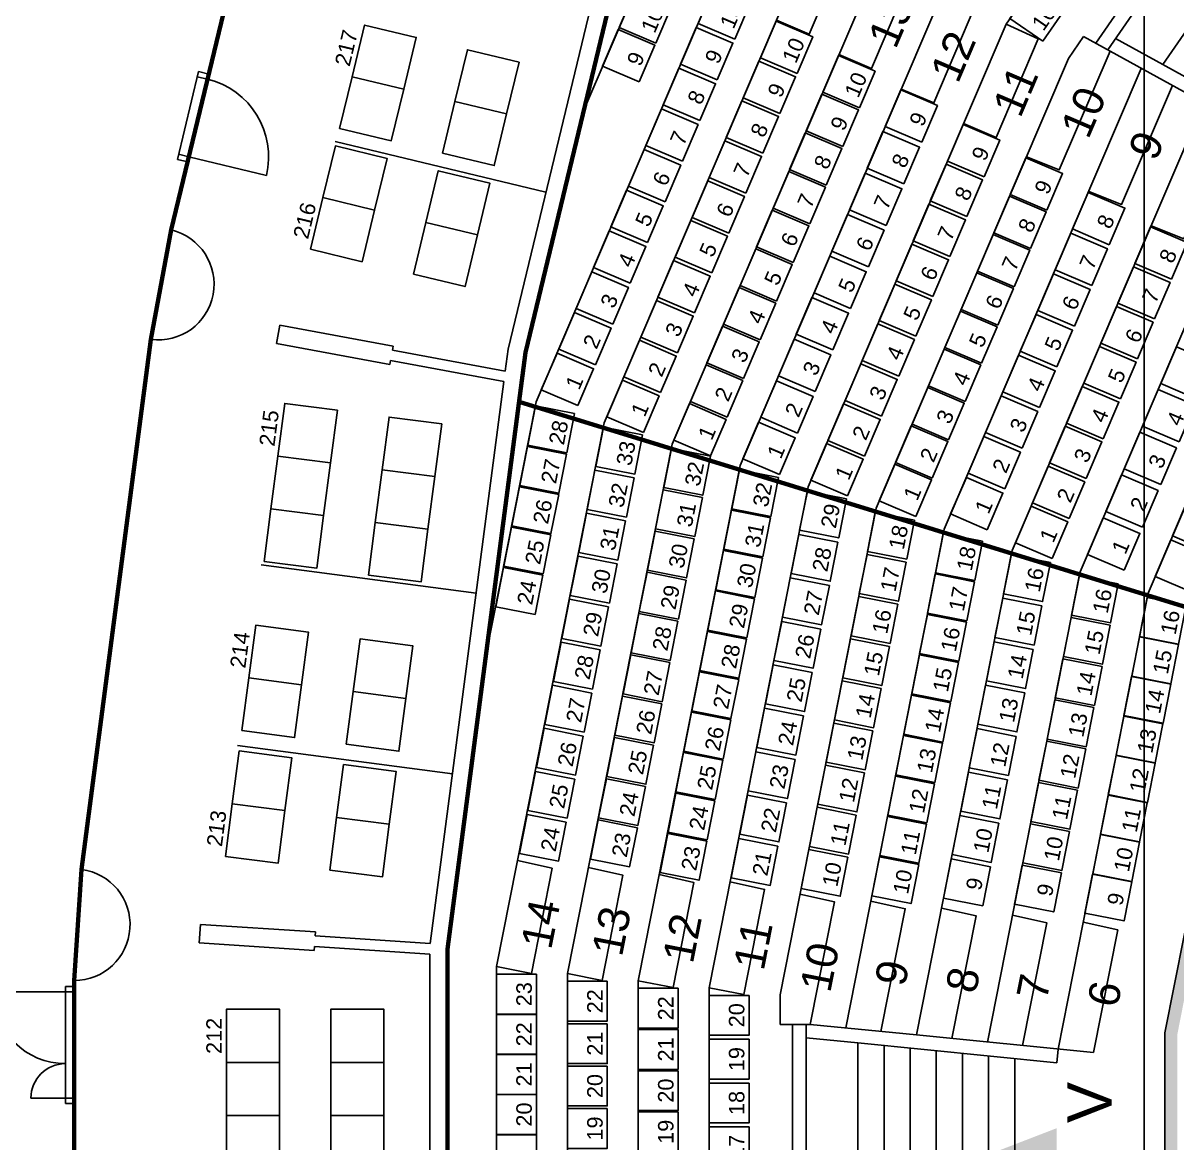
# Model space of a CAD drawing. Header units: millimetres. Extents: x -76108 to 202332, y 27411 to 140378.
# Drawn here: x 63939 to 76966, y 85135 to 97780 of the extents above; entities that cross this region are included whole.
import ezdxf
from ezdxf.enums import TextEntityAlignment as Align

# ---------------------------------------------------------------- set-up
doc = ezdxf.new("R2010")
doc.units = ezdxf.units.MM
doc.header["$LTSCALE"] = 100
for name, color, linetype in [('A-3311-EA-', 3, 'CONTINUOUS'), ('A-3311-FYLL', 1, 'CONTINUOUS'), ('A-RADER', 252, 'CONTINUOUS'), ('A-RADNUMMER', 4, 'CONTINUOUS'), ('A-STOLAR', 1, 'CONTINUOUS'), ('A-STOLNUMMER', 7, 'CONTINUOUS'), ('A-TRAPPA', 254, 'CONTINUOUS'), ('B-RADER', 252, 'CONTINUOUS'), ('B-RADNUMMER', 4, 'CONTINUOUS'), ('B-STOLAR', 1, 'CONTINUOUS'), ('B-STOLNUMMER', 7, 'CONTINUOUS'), ('B-TRAPPA', 254, 'CONTINUOUS'), ('LINOR_HÄNG', 40, 'CONTINUOUS'), ('LOGER_PLAN2_NUMMER', 7, 'CONTINUOUS'), ('LOGER_PLAN2_STOLAR', 1, 'CONTINUOUS'), ('LOGER_PLAN_2', 21, 'CONTINUOUS'), ('SEKTIONS_NR', 4, 'CONTINUOUS'), ('U-RADER', 252, 'CONTINUOUS')]:
    doc.layers.add(name, color=color, linetype=linetype)
doc.layers.add('SEKTIONER', color=4, linetype='CONTINUOUS', lineweight=70)
doc.styles.add('ARIAL', font='arial.ttf')

# ---------------------------------------------------------------- blocks, each defined once
blk = doc.blocks.new('KAJ')
at = {"layer": 'A-3311-FYLL'}
h = blk.add_hatch(color=256, dxfattribs=at)
h.paths.add_polyline_path([(-41921, 900), (-41781, 900), (-41781, 2263), (-40882, 6836), (-41016, 6877), (-41921, 2277)])
h.paths.add_polyline_path([(-38237, 12295), (-38352, 12375), (-39186, 11168), (-41012, 6899), (-41016, 6877), (-40882, 6836), (-40878, 6857), (-39063, 11100)])
at = {"layer": 'A-3311-EA-'}
for p, q in [((-41921, 2277), (-41012, 6898)), ((-41921, 900), (-41921, 2277))]:
    blk.add_line(p, q, dxfattribs=at)

msp = doc.modelspace()

# ---------------------------------------------------------------- linework, layer by layer
at = {"layer": 'A-RADER'}
for p, q in [((69612.8, 94062), (68729.4, 87321.4)), ((69161.4, 90617.8), (69733.6, 93504.8)), ((69285, 87125.8), (70501, 93264.6)), ((70085, 87046.5), (71268.4, 93024.5)), ((70885, 86967.1), (72035.8, 92784.3)), ((71685, 86887.8), (72803.1, 92544.2)), ((72485, 86808.4), (73570.5, 92304)), ((73226.7, 86433.3), (74337.9, 92063.8)), ((74026.7, 86354), (75105.3, 91823.7)), ((74826.8, 86274.6), (75872.7, 91583.5)), ((75626.8, 86195.2), (76640.1, 91343.4)), ((68729.4, 87321.4), (68729.4, 80878.6)), ((69285, 84100), (69285, 87125.8)), ((70085, 84100), (70085, 87046.5)), ((70885, 84100), (70885, 86967.1)), ((71685, 84100), (71685, 86887.8)), ((72485, 86473.2), (72485, 86808.4))]:
    msp.add_line(p, q, dxfattribs=at)
at = {"layer": 'A-STOLAR'}
for points in [[(70165.6, 93369.6), (70078.7, 92928), (69637.2, 93014.9), (69724.1, 93456.5)], [(70933, 93129.4), (70846.1, 92687.9), (70404.6, 92774.8), (70491.5, 93216.3)], [(70075.7, 92913.3), (69988.8, 92471.8), (69547.3, 92558.7), (69634.2, 93000.2)], [(71700.4, 92889.3), (71613.5, 92447.7), (71172, 92534.6), (71258.9, 92976.2)], [(70837.3, 92643.8), (70750.4, 92202.2), (70308.9, 92289.1), (70395.8, 92730.7)], [(72467.8, 92649.1), (72380.9, 92207.6), (71939.4, 92294.5), (72026.3, 92736)], [(69985.9, 92457.1), (69899, 92015.6), (69457.4, 92102.5), (69544.3, 92544)], [(71608.6, 92423.2), (71521.7, 91981.7), (71080.2, 92068.6), (71167.1, 92510.1)], [(73235.2, 92409), (73148.3, 91967.4), (72706.7, 92054.3), (72793.6, 92495.9)], [(70741.7, 92158.1), (70654.7, 91716.6), (70213.2, 91803.5), (70300.1, 92245)], [(72377.9, 92192.9), (72291, 91751.3), (71849.5, 91838.3), (71936.4, 92279.8)], [(74002.6, 92168.8), (73915.7, 91727.3), (73474.1, 91814.2), (73561, 92255.7)], [(69896, 92000.9), (69809.1, 91559.4), (69367.5, 91646.3), (69454.5, 92087.8)], [(71516.8, 91957.2), (71429.9, 91515.7), (70988.3, 91602.6), (71075.2, 92044.1)], [(73138.5, 91918.4), (73051.6, 91476.9), (72610.1, 91563.8), (72697, 92005.3)], [(74769.9, 91928.6), (74683, 91487.1), (74241.5, 91574), (74328.4, 92015.5)], [(70646, 91672.4), (70559.1, 91230.9), (70117.5, 91317.8), (70204.4, 91759.3)], [(72288, 91736.6), (72201.1, 91295.1), (71759.6, 91382), (71846.5, 91823.5)], [(73908.8, 91692.9), (73821.9, 91251.4), (73380.4, 91338.3), (73467.3, 91779.8)], [(75537.3, 91688.5), (75450.4, 91247), (75008.9, 91333.9), (75095.8, 91775.4)], [(69806.1, 91544.7), (69719.2, 91103.1), (69277.7, 91190), (69364.6, 91631.6)], [(71425, 91491.1), (71338, 91049.6), (70896.5, 91136.5), (70983.4, 91578)], [(73041.9, 91427.8), (72955, 90986.3), (72513.4, 91073.2), (72600.3, 91514.7)], [(74680.1, 91472.4), (74593.2, 91030.9), (74151.6, 91117.8), (74238.5, 91559.3)], [(76304.7, 91448.3), (76217.8, 91006.8), (75776.3, 91093.7), (75863.2, 91535.2)], [(72198.1, 91280.4), (72111.2, 90838.9), (71669.7, 90925.8), (71756.6, 91367.3)], [(70550.3, 91186.8), (70463.4, 90745.2), (70021.9, 90832.1), (70108.8, 91273.7)], [(73815.1, 91217.1), (73728.2, 90775.6), (73286.6, 90862.5), (73373.5, 91304)], [(75440.7, 91197.9), (75353.8, 90756.4), (74912.2, 90843.3), (74999.1, 91284.8)], [(77072.1, 91208.2), (76985.2, 90766.6), (76543.7, 90853.5), (76630.6, 91295.1)], [(71333.1, 91025.1), (71246.2, 90583.6), (70804.7, 90670.5), (70891.6, 91112)], [(74590.2, 91016.2), (74503.3, 90574.7), (74061.7, 90661.6), (74148.6, 91103.1)], [(76212.9, 90982.3), (76126, 90540.8), (75684.5, 90627.7), (75771.4, 91069.2)], [(72945.2, 90937.2), (72858.3, 90495.7), (72416.8, 90582.6), (72503.7, 91024.1)], [(72108.3, 90824.2), (72021.3, 90382.7), (71579.8, 90469.6), (71666.7, 90911.1)], [(73721.3, 90741.2), (73634.4, 90299.7), (73192.9, 90386.6), (73279.8, 90828.1)], [(76984.1, 90761.8), (76897.2, 90320.2), (76455.7, 90407.1), (76542.6, 90848.7)], [(70454.6, 90701.1), (70367.7, 90259.6), (69926.2, 90346.5), (70013.1, 90788)], [(75344, 90707.3), (75257.1, 90265.8), (74815.6, 90352.7), (74902.5, 90794.2)], [(71241.3, 90559.1), (71154.4, 90117.5), (70712.9, 90204.4), (70799.8, 90646)], [(74500.3, 90560), (74413.4, 90118.4), (73971.9, 90205.3), (74058.8, 90646.9)], [(76121.1, 90516.2), (76034.2, 90074.7), (75592.6, 90161.6), (75679.5, 90603.1)], [(72018.4, 90368), (71931.5, 89926.4), (71489.9, 90013.3), (71576.8, 90454.9)], [(72848.6, 90446.7), (72761.7, 90005.1), (72320.1, 90092), (72407, 90533.6)], [(70358.9, 90215.4), (70272, 89773.9), (69830.5, 89860.8), (69917.4, 90302.3)], [(73627.6, 90265.4), (73540.7, 89823.9), (73099.1, 89910.8), (73186, 90352.3)], [(75247.4, 90216.8), (75160.5, 89775.2), (74718.9, 89862.1), (74805.8, 90303.7)], [(76896.2, 90315.3), (76809.3, 89873.8), (76367.8, 89960.7), (76454.7, 90402.2)], [(71149.5, 90093), (71062.6, 89651.5), (70621.1, 89738.4), (70708, 90179.9)], [(74410.4, 90103.7), (74323.5, 89662.2), (73882, 89749.1), (73968.9, 90190.6)], [(72751.9, 89956.1), (72665, 89514.6), (72223.5, 89601.5), (72310.4, 90043)], [(76029.3, 90050.2), (75942.4, 89608.7), (75500.8, 89695.6), (75587.7, 90137.1)], [(71928.5, 89911.7), (71841.6, 89470.2), (71400.1, 89557.1), (71487, 89998.6)], [(76808.2, 89868.9), (76721.3, 89427.4), (76279.8, 89514.3), (76366.7, 89955.8)], [(70263.2, 89729.8), (70176.3, 89288.2), (69734.8, 89375.1), (69821.7, 89816.7)], [(73533.8, 89789.5), (73446.9, 89348), (73005.4, 89434.9), (73092.3, 89876.4)], [(75150.7, 89726.2), (75063.8, 89284.7), (74622.3, 89371.6), (74709.2, 89813.1)], [(71057.7, 89627), (70970.8, 89185.4), (70529.3, 89272.3), (70616.2, 89713.9)], [(74320.5, 89647.5), (74233.6, 89206), (73792.1, 89292.9), (73879, 89734.4)], [(75937.4, 89584.2), (75850.5, 89142.6), (75409, 89229.5), (75495.9, 89671.1)], [(71838.6, 89455.5), (71751.7, 89014), (71310.2, 89100.9), (71397.1, 89542.4)], [(72655.3, 89465.5), (72568.4, 89024), (72126.8, 89110.9), (72213.7, 89552.4)], [(76720.3, 89422.5), (76633.4, 88981), (76191.9, 89067.9), (76278.8, 89509.4)], [(73440.1, 89313.7), (73353.2, 88872.1), (72911.6, 88959.1), (72998.5, 89400.6)], [(70167.6, 89244.1), (70080.7, 88802.6), (69639.1, 88889.5), (69726, 89331)], [(70965.9, 89160.9), (70879, 88719.4), (70437.4, 88806.3), (70524.3, 89247.8)], [(74230.6, 89191.3), (74143.7, 88749.7), (73702.2, 88836.6), (73789.1, 89278.2)], [(75054.1, 89235.6), (74967.2, 88794.1), (74525.7, 88881), (74612.6, 89322.5)], [(75845.6, 89118.1), (75758.7, 88676.6), (75317.2, 88763.5), (75404.1, 89205)], [(71748.7, 88999.3), (71661.8, 88557.7), (71220.3, 88644.6), (71307.2, 89086.2)], [(72558.6, 88975), (72471.7, 88533.4), (72030.2, 88620.3), (72117.1, 89061.9)], [(76632.3, 88976.1), (76545.4, 88534.6), (76103.9, 88621.5), (76190.8, 89063)], [(73346.3, 88837.8), (73259.4, 88396.3), (72817.9, 88483.2), (72904.8, 88924.7)], [(70071.9, 88758.4), (69985, 88316.9), (69543.4, 88403.8), (69630.3, 88845.3)], [(70874.1, 88694.9), (70787.2, 88253.4), (70345.6, 88340.3), (70432.5, 88781.8)], [(74140.8, 88735), (74053.9, 88293.5), (73612.3, 88380.4), (73699.2, 88821.9)], [(74957.4, 88745.1), (74870.5, 88303.5), (74429, 88390.4), (74515.9, 88832)], [(75753.8, 88652.1), (75666.9, 88210.6), (75225.4, 88297.5), (75312.3, 88739)], [(71658.8, 88543), (71571.9, 88101.5), (71130.4, 88188.4), (71217.3, 88629.9)], [(76544.4, 88529.7), (76457.5, 88088.1), (76016, 88175), (76102.9, 88616.6)], [(72462, 88484.4), (72375.1, 88042.9), (71933.5, 88129.8), (72020.5, 88571.3)], [(73252.6, 88362), (73165.7, 87920.4), (72724.1, 88007.3), (72811, 88448.9)], [(74050.9, 88278.8), (73964, 87837.3), (73522.4, 87924.2), (73609.3, 88365.7)], [(74860.8, 88254.5), (74773.9, 87813), (74332.4, 87899.9), (74419.3, 88341.4)], [(75662, 88186), (75575.1, 87744.5), (75133.6, 87831.4), (75220.5, 88272.9)], [(76456.4, 88083.2), (76369.5, 87641.7), (75928, 87728.6), (76014.9, 88170.1)], [(69735, 87039.7), (69735, 86589.7), (69285, 86589.7), (69285, 87039.7)], [(70535, 86960.3), (70535, 86510.3), (70085, 86510.3), (70085, 86960.3)], [(71335, 86881), (71335, 86431), (70885, 86431), (70885, 86881)], [(72135, 86801.6), (72135, 86351.6), (71685, 86351.6), (71685, 86801.6)], [(69735, 86586.7), (69735, 86136.7), (69285, 86136.7), (69285, 86586.7)], [(70535, 86481.3), (70535, 86031.3), (70085, 86031.3), (70085, 86481.3)], [(71335, 86416), (71335, 85966), (70885, 85966), (70885, 86416)], [(72135, 86306.6), (72135, 85856.6), (71685, 85856.6), (71685, 86306.6)], [(69735, 86133.7), (69735, 85683.7), (69285, 85683.7), (69285, 86133.7)], [(70535, 86002.3), (70535, 85552.3), (70085, 85552.3), (70085, 86002.3)], [(71335, 85951), (71335, 85501), (70885, 85501), (70885, 85951)], [(72135, 85811.6), (72135, 85361.6), (71685, 85361.6), (71685, 85811.6)], [(69735, 85680.7), (69735, 85230.7), (69285, 85230.7), (69285, 85680.7)], [(70535, 85523.3), (70535, 85073.3), (70085, 85073.3), (70085, 85523.3)], [(71335, 85486), (71335, 85036), (70885, 85036), (70885, 85486)], [(69735, 85227.7), (69735, 84777.7), (69285, 84777.7), (69285, 85227.7)], [(72135, 85316.6), (72135, 84866.6), (71685, 84866.6), (71685, 85316.6)]]:
    msp.add_lwpolyline(points, close=True, dxfattribs=at)
at = {"layer": 'A-TRAPPA'}
for p, q in [((72825, 86473.2), (72485, 86473.2)), ((74026.7, 86354), (72825, 86473.2)), ((73364.8, 86263.9), (72779.1, 86322)), ((75611.5, 86041), (73364.8, 86263.9)), ((73364.8, 86263.9), (73364.8, 84100)), ((76024.6, 86155.8), (74026.7, 86354)), ((73659.8, 86234.6), (73659.8, 84100)), ((73954.8, 86205.3), (73954.8, 84100)), ((74249.8, 86176.1), (74249.8, 84100)), ((74544.8, 86146.8), (74544.8, 84100)), ((74839.8, 86117.5), (74839.8, 84100)), ((75626.8, 86195.2), (75611.5, 86041)), ((75134.8, 86088.3), (75134.8, 84100))]:
    msp.add_line(p, q, dxfattribs=at)
for points in [[(69522.4, 88323.3), (69911.4, 88236.2), (69677.5, 87048.6), (69285, 87125.8)], [(70322.4, 88244), (70711.4, 88156.8), (70477.5, 86969.2), (70085, 87046.5)], [(71122.4, 88164.6), (71511.4, 88077.4), (71277.5, 86889.8), (70885, 86967.1)], [(71922.4, 88085.2), (72311.4, 87998.1), (72077.5, 86810.5), (71685, 86887.8)], [(72709.7, 87945.8), (73098.6, 87858.4), (72825, 86473.2)], [(73509.6, 87866.5), (73898.5, 87779.1), (73624.9, 86393.8)], [(74309.5, 87787.1), (74698.4, 87699.7), (74424.8, 86314.5)], [(75109.4, 87707.8), (75498.3, 87620.4), (75224.7, 86235.1)], [(75909.3, 87628.4), (76298.3, 87541), (76024.6, 86155.8)], [(72624.1, 84100), (72624.1, 86473.2)], [(72779.1, 84100), (72779.1, 86473.2)]]:
    msp.add_lwpolyline(points, dxfattribs=at)
at = {"layer": 'B-RADER'}
for p, q in [((75037.8, 97768.9), (78324.9, 102521.4)), ((71234.8, 100796), (69612.8, 94062)), ((70271.5, 96796.9), (71518.6, 99712.7)), ((69733.6, 93504.8), (72222.5, 99323.9)), ((70501, 93264.6), (72926.3, 98935.2)), ((71268.4, 93024.5), (73630.1, 98546.4)), ((72035.8, 92784.3), (74333.9, 98157.7)), ((72803.1, 92544.2), (75037.8, 97768.9)), ((75741.6, 97380.2), (75913.1, 97628.1)), ((73570.5, 92304), (75741.6, 97380.2)), ((74337.9, 92063.8), (76564, 97268.6)), ((75105.3, 91823.7), (77267.8, 96879.9)), ((75872.7, 91583.5), (77971.7, 96491.1)), ((76640.1, 91343.4), (78675.5, 96102.4))]:
    msp.add_line(p, q, dxfattribs=at)
at = {"layer": 'B-STOLAR'}
for points in [[(71082.7, 97551.8), (71259.7, 97965.6), (70845.9, 98142.6), (70669, 97728.8)], [(71973.3, 97599.8), (72150.3, 98013.6), (71736.5, 98190.5), (71559.6, 97776.8)], [(75451.2, 97575.5), (75707.1, 97945.6), (75337, 98201.6), (75081.1, 97831.5)], [(71776.7, 97140.1), (71953.7, 97553.9), (71539.9, 97730.8), (71363, 97317.1)], [(72677.2, 97211.1), (72854.1, 97624.8), (72440.4, 97801.8), (72263.4, 97388)], [(70895.9, 97115.1), (71072.9, 97528.9), (70659.1, 97705.8), (70482.2, 97292.1)], [(72484.5, 96760.6), (72661.4, 97174.3), (72247.7, 97351.3), (72070.7, 96937.5)], [(73381, 96822.3), (73558, 97236.1), (73144.2, 97413), (72967.2, 96999.3)], [(71580.1, 96680.4), (71757, 97094.1), (71343.3, 97271.1), (71166.3, 96857.4)], [(73194.2, 96385.6), (73371.2, 96799.3), (72957.4, 96976.3), (72780.5, 96562.6)], [(74084.8, 96433.6), (74261.8, 96847.3), (73848, 97024.3), (73671.1, 96610.5)], [(71383.5, 96220.7), (71560.4, 96634.4), (71146.7, 96811.4), (70969.7, 96397.6)], [(72291.8, 96310), (72468.7, 96723.8), (72055, 96900.7), (71878, 96487)], [(73007.4, 95948.9), (73184.4, 96362.6), (72770.6, 96539.6), (72593.7, 96125.8)], [(73884.3, 95964.7), (74061.2, 96378.4), (73647.5, 96555.4), (73470.5, 96141.6)], [(74788.7, 96044.8), (74965.6, 96458.6), (74551.9, 96635.5), (74374.9, 96221.8)], [(72099.1, 95859.5), (72276.1, 96273.3), (71862.3, 96450.2), (71685.4, 96036.5)], [(71186.8, 95761), (71363.8, 96174.7), (70950.1, 96351.7), (70773.1, 95937.9)], [(74596, 95594.3), (74772.9, 96008.1), (74359.2, 96185), (74182.2, 95771.3)], [(75498.1, 95666.5), (75675.1, 96080.2), (75261.3, 96257.2), (75084.4, 95843.4)], [(72820.6, 95512.1), (72997.6, 95925.9), (72583.8, 96102.8), (72406.9, 95689.1)], [(73683.7, 95495.8), (73860.7, 95909.5), (73446.9, 96086.5), (73270, 95672.7)], [(70990.2, 95301.2), (71167.2, 95715), (70753.4, 95891.9), (70576.5, 95478.2)], [(71906.4, 95409), (72083.4, 95822.7), (71669.6, 95999.7), (71492.7, 95585.9)], [(75313.3, 95234.3), (75490.2, 95648.1), (75076.5, 95825), (74899.5, 95411.3)], [(76201.9, 95277.7), (76378.9, 95691.5), (75965.1, 95868.4), (75788.2, 95454.7)], [(72633.8, 95075.4), (72810.8, 95489.1), (72397, 95666.1), (72220.1, 95252.4)], [(74403.3, 95143.8), (74580.2, 95557.5), (74166.5, 95734.5), (73989.5, 95320.7)], [(71713.7, 94958.5), (71890.7, 95372.2), (71476.9, 95549.2), (71300, 95135.4)], [(73483.2, 95026.8), (73660.1, 95440.6), (73246.4, 95617.5), (73069.4, 95203.8)], [(70793.6, 94841.5), (70970.6, 95255.3), (70556.8, 95432.2), (70379.9, 95018.5)], [(75128.5, 94802.2), (75305.4, 95216), (74891.7, 95392.9), (74714.7, 94979.2)], [(76005.3, 94818), (76182.3, 95231.8), (75768.5, 95408.7), (75591.6, 94995)], [(76905.8, 94889), (77082.7, 95302.7), (76669, 95479.7), (76492, 95065.9)], [(74210.6, 94693.3), (74387.5, 95107), (73973.8, 95284), (73796.8, 94870.2)], [(72447, 94638.7), (72624, 95052.4), (72210.3, 95229.4), (72033.3, 94815.6)], [(73282.6, 94557.9), (73459.6, 94971.7), (73045.8, 95148.6), (72868.9, 94734.9)], [(71521, 94507.9), (71698, 94921.7), (71284.2, 95098.6), (71107.3, 94684.9)], [(76713.1, 94438.5), (76890, 94852.2), (76476.3, 95029.2), (76299.3, 94615.4)], [(70597, 94381.8), (70773.9, 94795.6), (70360.2, 94972.5), (70183.2, 94558.8)], [(74943.6, 94370.1), (75120.6, 94783.8), (74706.8, 94960.8), (74529.9, 94547)], [(75808.7, 94358.3), (75985.6, 94772), (75571.9, 94949), (75394.9, 94535.3)], [(72260.3, 94201.9), (72437.2, 94615.7), (72023.5, 94792.6), (71846.5, 94378.9)], [(74017.9, 94242.7), (74194.9, 94656.5), (73781.1, 94833.4), (73604.2, 94419.7)], [(71328.3, 94057.4), (71505.3, 94471.2), (71091.6, 94648.1), (70914.6, 94234.4)], [(73082.1, 94089), (73259, 94502.8), (72845.3, 94679.7), (72668.3, 94266)], [(70400.4, 93922.1), (70577.3, 94335.8), (70163.6, 94512.8), (69986.6, 94099.1)], [(74758.8, 93937.9), (74935.8, 94351.7), (74522, 94528.6), (74345.1, 94114.9)], [(75612.1, 93898.6), (75789, 94312.3), (75375.3, 94489.3), (75198.3, 94075.5)], [(76520.4, 93987.9), (76697.3, 94401.7), (76283.6, 94578.6), (76106.6, 94164.9)], [(72073.5, 93765.2), (72250.4, 94179), (71836.7, 94355.9), (71659.7, 93942.2)], [(73825.2, 93792.2), (74002.2, 94206), (73588.4, 94382.9), (73411.5, 93969.2)], [(71135.7, 93606.9), (71312.6, 94020.6), (70898.9, 94197.6), (70721.9, 93783.9)], [(72881.5, 93620.1), (73058.5, 94033.9), (72644.7, 94210.8), (72467.8, 93797.1)], [(74574, 93505.8), (74750.9, 93919.6), (74337.2, 94096.5), (74160.2, 93682.8)], [(76327.7, 93537.4), (76504.7, 93951.2), (76090.9, 94128.1), (75913.9, 93714.4)], [(77196.7, 93534.8), (77373.6, 93948.6), (76959.9, 94125.5), (76782.9, 93711.8)], [(70203.7, 93462.4), (70380.7, 93876.1), (69967, 94053.1), (69790, 93639.3)], [(73632.5, 93341.7), (73809.5, 93755.4), (73395.7, 93932.4), (73218.8, 93518.7)], [(75415.4, 93438.9), (75592.4, 93852.6), (75178.7, 94029.6), (75001.7, 93615.8)], [(71886.7, 93328.5), (72063.6, 93742.2), (71649.9, 93919.2), (71472.9, 93505.4)], [(70943, 93156.4), (71119.9, 93570.1), (70706.2, 93747.1), (70529.2, 93333.3)], [(72680.9, 93151.2), (72857.9, 93564.9), (72444.2, 93741.9), (72267.2, 93328.2)], [(76135, 93086.9), (76312, 93500.6), (75898.2, 93677.6), (75721.3, 93263.8)], [(74389.2, 93073.7), (74566.1, 93487.4), (74152.4, 93664.4), (73975.4, 93250.6)], [(75218.8, 92979.1), (75395.8, 93392.9), (74982, 93569.8), (74805.1, 93156.1)], [(76990.2, 93052.1), (77167.2, 93465.9), (76753.4, 93642.8), (76576.5, 93229.1)], [(71699.9, 92891.7), (71876.8, 93305.5), (71463.1, 93482.5), (71286.1, 93068.7)], [(73439.8, 92891.2), (73616.8, 93304.9), (73203, 93481.9), (73026.1, 93068.1)], [(72480.4, 92682.3), (72657.4, 93096), (72243.6, 93273), (72066.6, 92859.2)], [(74204.3, 92641.5), (74381.3, 93055.3), (73967.5, 93232.2), (73790.6, 92818.5)], [(75942.3, 92636.4), (76119.3, 93050.1), (75705.5, 93227.1), (75528.6, 92813.3)], [(76783.8, 92569.4), (76960.7, 92983.2), (76547, 93160.1), (76370, 92746.4)], [(73247.1, 92440.6), (73424.1, 92854.4), (73010.4, 93031.4), (72833.4, 92617.6)], [(75022.2, 92519.4), (75199.2, 92933.2), (74785.4, 93110.1), (74608.5, 92696.4)], [(74019.5, 92209.4), (74196.5, 92623.2), (73782.7, 92800.1), (73605.8, 92386.4)], [(75749.6, 92185.8), (75926.6, 92599.6), (75512.8, 92776.5), (75335.9, 92362.8)], [(74825.6, 92059.7), (75002.5, 92473.5), (74588.8, 92650.4), (74411.8, 92236.7)], [(76577.3, 92086.7), (76754.3, 92500.5), (76340.5, 92677.4), (76163.6, 92263.7)], [(77330.3, 91812.9), (77507.3, 92226.6), (77093.5, 92403.6), (76916.6, 91989.9)], [(75556.9, 91735.3), (75733.9, 92149.1), (75320.2, 92326), (75143.2, 91912.3)], [(76370.9, 91604), (76547.8, 92017.8), (76134.1, 92194.7), (75957.1, 91781)], [(77133.7, 91353.2), (77310.7, 91766.9), (76896.9, 91943.9), (76719.9, 91530.1)]]:
    msp.add_lwpolyline(points, close=True, dxfattribs=at)
at = {"layer": 'B-TRAPPA'}
for p, q in [((79027.4, 95908), (75913.1, 97628.1)), ((76806.2, 97312), (76274.7, 97605.5))]:
    msp.add_line(p, q, dxfattribs=at)
for points in [[(76049.8, 97552.7), (78871, 101631.6)], [(76186.1, 97477.4), (78989.3, 101530.2)], [(78750.4, 96238.1), (76806.2, 97312), (79361.8, 101006.8), (81043.5, 99565.3)], [(72926.3, 98935.2), (73288.8, 98769.4), (72814.2, 97655.9), (72446.2, 97812.7)], [(73630.1, 98546.4), (73992.7, 98380.6), (73518, 97267.1), (73150.1, 97424)], [(74333.9, 98157.7), (74696.5, 97991.9), (74221.8, 96878.4), (73853.9, 97035.2)], [(75037.8, 97768.9), (75400.3, 97603.1), (74925.7, 96489.6), (74557.7, 96646.5)], [(75267.2, 96268.1), (75637.6, 96120.8), (76212.1, 97463)], [(75971, 95879.4), (76341.4, 95732.1), (76915.9, 97074.3)], [(76674.8, 95490.6), (77045.3, 95343.3), (77619.7, 96685.5)]]:
    msp.add_lwpolyline(points, dxfattribs=at)
at = {"layer": 'LINOR_HÄNG'}
msp.add_line((76595.1, 116179.1), (76595.1, 52020.9), dxfattribs=at)
at = {"layer": 'LOGER_PLAN2_STOLAR'}
for points in [[(67653.2, 97174.4), (68236.5, 97033.9), (68377, 97617.2), (67793.7, 97757.7)], [(68815, 96894.6), (69398.3, 96754.1), (69538.8, 97337.4), (68955.5, 97477.9)], [(67512.7, 96591.1), (68096, 96450.6), (68236.5, 97033.9), (67653.2, 97174.4)], [(68674.5, 96311.2), (69257.8, 96170.7), (69398.3, 96754.1), (68815, 96894.6)], [(67324.3, 95808.7), (67907.6, 95668.2), (68048.1, 96251.5), (67464.8, 96392)], [(68486, 95528.8), (69069.4, 95388.3), (69209.9, 95971.6), (68626.5, 96112.1)], [(67183.8, 95225.3), (67767.1, 95084.8), (67907.6, 95668.2), (67324.3, 95808.7)], [(68345.5, 94945.5), (68928.9, 94805), (69069.4, 95388.3), (68486, 95528.8)], [(66815.4, 92891.1), (67410.3, 92813.2), (67488.3, 93408.1), (66893.4, 93486)], [(67993.1, 92736.8), (68588.1, 92658.8), (68666, 93253.7), (68071.1, 93331.7)], [(66737.4, 92296.2), (67332.3, 92218.3), (67410.3, 92813.2), (66815.4, 92891.1)], [(67915.2, 92141.9), (68510.1, 92063.9), (68588.1, 92658.8), (67993.1, 92736.8)], [(66659.5, 91701.3), (67254.4, 91623.3), (67332.3, 92218.3), (66737.4, 92296.2)], [(67837.2, 91547), (68432.1, 91469), (68510.1, 92063.9), (67915.2, 92141.9)], [(66487, 90385.7), (67082, 90307.8), (67159.9, 90902.7), (66565, 90980.6)], [(67664.8, 90231.4), (68259.7, 90153.4), (68337.7, 90748.3), (67742.8, 90826.3)], [(66409.1, 89790.8), (67004, 89712.8), (67082, 90307.8), (66487, 90385.7)], [(67586.8, 89636.5), (68181.7, 89558.5), (68259.7, 90153.4), (67664.8, 90231.4)], [(66301, 88965.9), (66895.9, 88888), (66973.8, 89482.9), (66378.9, 89560.9)], [(67478.7, 88811.6), (68073.6, 88733.6), (68151.6, 89328.5), (67556.7, 89406.5)], [(66223, 88371), (66817.9, 88293.1), (66895.9, 88888), (66301, 88965.9)], [(67400.7, 88216.7), (67995.6, 88138.7), (68073.6, 88733.6), (67478.7, 88811.6)], [(66234.9, 86043.9), (66834.9, 86043.9), (66834.9, 86643.9), (66234.9, 86643.9)], [(67413.2, 86043.9), (68013.2, 86043.9), (68013.2, 86643.9), (67413.2, 86643.9)], [(66234.9, 85443.9), (66834.9, 85443.9), (66834.9, 86043.9), (66234.9, 86043.9)], [(67413.2, 85443.9), (68013.2, 85443.9), (68013.2, 86043.9), (67413.2, 86043.9)], [(66234.9, 84843.9), (66834.9, 84843.9), (66834.9, 85443.9), (66234.9, 85443.9)], [(67413.2, 84843.9), (68013.2, 84843.9), (68013.2, 85443.9), (67413.2, 85443.9)]]:
    msp.add_lwpolyline(points, close=True, dxfattribs=at)
at = {"layer": 'LOGER_PLAN_2'}
for p, q in [((67065.3, 101477.4), (65612, 95443.6)), ((71234.8, 100796), (69612.8, 94062)), ((70911.3, 100307.2), (69415.9, 94098.5)), ((65919.2, 97231.6), (65680.3, 96239.9)), ((66035.8, 97203.5), (65919.2, 97231.6)), ((66021.8, 97145.1), (65905.1, 97173.2)), ((69842.4, 95869.2), (67460.5, 96442.9)), ((65811, 96270.1), (65694.4, 96298.2)), ((65797, 96211.8), (65680.3, 96239.9)), ((66686, 96059.4), (65811, 96270.1)), ((66838.3, 94368.4), (66800, 94161.9)), ((68116.5, 94131.3), (66838.3, 94368.4)), ((65382.6, 94206.5), (64598.4, 88223.6)), ((68078.2, 93924.9), (66800, 94161.9)), ((68116.5, 94131.3), (68108.3, 94087.1)), ((69383.4, 93850.7), (68108.3, 94087.1)), ((69612.8, 94062), (68729.4, 87321.4)), ((69415.9, 94098.5), (69383.4, 93850.7)), ((68086.4, 93969.1), (68078.2, 93924.9)), ((69367.8, 93731.5), (68086.4, 93969.1)), ((69367.8, 93731.5), (68536.4, 87388.3)), ((69054.8, 91343.8), (66625.6, 91662.2)), ((68787.6, 89304.5), (66358.3, 89622.8)), ((65941.8, 87603.4), (65928.1, 87393.8)), ((67239, 87518.4), (65941.8, 87603.4)), ((67239, 87518.4), (67236.1, 87473.5)), ((68536.4, 87388.3), (67236.1, 87473.5)), ((67225.3, 87308.8), (65928.1, 87393.8)), ((67228.2, 87353.7), (67225.3, 87308.8)), ((68529.4, 87268.5), (67228.2, 87353.7)), ((68729.4, 87321.4), (68729.4, 84100)), ((68529.4, 87268.5), (68529.4, 84100)), ((64416.2, 86840.4), (64416.2, 86900.4)), ((64416.2, 86900.4), (64516.2, 86900.4)), ((64516.2, 86968.9), (64516.2, 84100)), ((64416.2, 86840.4), (63606.2, 86840.4)), ((64516.2, 86840.4), (64416.2, 86840.4)), ((64416.2, 86840.4), (64416.2, 85640.4)), ((64416.2, 85640.4), (64026.2, 85640.4)), ((64416.2, 85640.4), (64516.2, 85640.4)), ((64416.2, 85640.4), (64416.2, 85580.4)), ((64416.2, 85580.4), (64516.2, 85580.4))]:
    msp.add_line(p, q, dxfattribs=at)
for centre, radius, start, end in [((65811, 96270.1), 900, 346.45744, 76.45744), ((65464.4, 94831.2), 630, 262.5333, 76.45744), ((64516.6, 87598.9), 630, 269.96924, 82.5333), ((64416.2, 86840.4), 810, 180, 270), ((64416.2, 85640.4), 390, 90, 180)]:
    msp.add_arc(centre, radius, start, end, dxfattribs=at)
at = {"layer": 'SEKTIONER'}
for p, q in [((65612, 95443.6), (65382.6, 94206.5)), ((82896.6, 89386.4), (69539.7, 93504.5)), ((64516.2, 86968.9), (64598.4, 88223.6))]:
    msp.add_line(p, q, dxfattribs=at)
for points in [[(76579.6, 112359.4), (73895.1, 107561.6), (71234.8, 100796), (69612.8, 94062), (68729.4, 87321.4), (68729.4, 84100)], [(67065.3, 101477.4), (65612, 95443.6)], [(65382.6, 94206.5), (64598.4, 88223.6)], [(64516.2, 86968.9), (64516.2, 84100)]]:
    msp.add_lwpolyline(points, dxfattribs=at)

# ---------------------------------------------------------------- block references
at = {"layer": 'U-RADER'}
msp.add_blockref('KAJ', (118752.6, 84100), dxfattribs=at)

# ---------------------------------------------------------------- texts
at = {"layer": 'A-RADNUMMER', "style": 'ARIAL'}
for s, rotation, p in [('14', 78.8679, (69900.2, 87306.9)), ('13', 78.8679, (70700.2, 87227.5)), ('12', 78.8679, (71500.2, 87148.1)), ('11', 78.8679, (72300.2, 87068.8)), ('10', 78.8361, (73051.7, 86820.4)), ('9', 78.8361, (73894.6, 86889.2)), ('8', 78.8361, (74694.5, 86809.8)), ('7', 78.8361, (75494.4, 86730.4)), ('6', 78.8361, (76294.4, 86651.1))]:
    msp.add_text(s, height=350, rotation=rotation, dxfattribs=at).set_placement(p)
at = {"layer": 'A-STOLNUMMER', "style": 'ARIAL'}
for s, rotation, p in [('28', 78.88795, (70121.4, 93130.1)), ('33', 78.88795, (70882.5, 92896.3)), ('27', 78.88795, (70032.3, 92692.6)), ('32', 78.88795, (71655.6, 92663.1)), ('32', 78.88795, (70793.9, 92423)), ('32', 78.88795, (72424.3, 92428.3)), ('26', 78.88795, (69942.4, 92236.4)), ('31', 78.88795, (71565.1, 92202.5)), ('29', 78.88795, (73191.7, 92188.2)), ('31', 78.88795, (72334.5, 91972.1)), ('31', 78.88795, (70698.2, 91937.3)), ('18', 78.88795, (73959.1, 91948)), ('25', 78.88795, (69852.5, 91780.1)), ('30', 78.88795, (71473.3, 91736.4)), ('28', 78.88795, (73095.1, 91697.6)), ('18', 78.88795, (74726.5, 91707.9)), ('30', 78.88795, (70602.5, 91451.7)), ('30', 78.88795, (72244.6, 91515.9)), ('17', 78.88795, (73865.4, 91472.2)), ('16', 78.88795, (75493.9, 91467.7)), ('24', 78.88795, (69762.6, 91323.9)), ('29', 78.88795, (71381.5, 91270.4)), ('27', 78.88795, (72998.4, 91207)), ('17', 78.88795, (74636.6, 91251.6)), ('16', 78.88795, (76261.3, 91227.6)), ('29', 78.88795, (72154.7, 91059.7)), ('29', 78.88795, (70506.8, 90966)), ('16', 78.88795, (73771.6, 90996.3)), ('15', 78.88795, (75397.2, 90977.2)), ('16', 78.88795, (77028.6, 90987.4)), ('28', 78.88795, (71289.7, 90804.3)), ('16', 78.88795, (74546.7, 90795.4)), ('26', 78.88795, (72901.8, 90716.5)), ('15', 78.88795, (76169.4, 90761.5)), ('28', 78.88795, (72064.8, 90603.4)), ('15', 78.88795, (73677.9, 90520.5)), ('15', 78.88795, (76940.7, 90541)), ('28', 78.88795, (70411.2, 90480.3)), ('14', 78.88795, (75300.6, 90486.6)), ('27', 78.88795, (71190.6, 90301.6)), ('15', 78.88795, (74456.8, 90339.2)), ('14', 78.88795, (76077.6, 90295.5)), ('27', 78.88795, (71974.9, 90147.2)), ('25', 78.88795, (72805.1, 90225.9)), ('27', 78.88795, (70315.5, 89994.7)), ('14', 78.88795, (73584.1, 90044.6)), ('13', 78.88795, (75203.9, 89996)), ('14', 78.88795, (76852.7, 90094.6)), ('14', 78.88795, (74367, 89883)), ('26', 78.88795, (71106.3, 89860.9)), ('13', 78.88795, (75985.8, 89829.4)), ('26', 78.88795, (71881.7, 89673.9)), ('24', 78.88795, (72708.5, 89735.3)), ('13', 78.88795, (76764.8, 89648.2)), ('26', 78.88795, (70220, 89497.6)), ('13', 78.88795, (73490.4, 89568.8)), ('12', 78.88795, (75104.2, 89492.5)), ('25', 78.88795, (71014.2, 89406.2)), ('13', 78.88795, (74277.1, 89426.7)), ('12', 78.88795, (75894, 89363.4)), ('25', 78.88795, (71795.2, 89234.7)), ('23', 78.88795, (72611.8, 89244.8)), ('12', 78.88795, (73396.6, 89092.9)), ('12', 78.88795, (76676.8, 89201.7)), ('25', 78.88795, (70124.1, 89023.3)), ('12', 78.88795, (74187.2, 88970.5)), ('11', 78.88795, (75010.6, 89014.9)), ('24', 78.88795, (70917.5, 88934.4)), ('11', 78.88795, (75802.2, 88897.4)), ('24', 78.88795, (71705.3, 88778.5)), ('22', 78.88795, (72515.2, 88754.2)), ('11', 78.88795, (76588.9, 88755.3)), ('11', 78.88795, (73300.1, 88603.4)), ('24', 78.88795, (70028.4, 88537.7)), ('23', 78.88795, (70830.6, 88474.1)), ('11', 78.88795, (74094.6, 88500.6)), ('10', 78.88795, (74914, 88524.3)), ('10', 78.88795, (75710.4, 88431.3)), ('23', 78.88795, (71615.4, 88322.3)), ('10', 78.88795, (76500.9, 88308.9)), ('21', 78.88795, (72418.5, 88263.6)), ('10', 78.88795, (73209.1, 88141.2)), ('10', 78.88795, (74007.4, 88058)), ('9', 78.88795, (74817.3, 88033.7)), ('9', 78.88795, (75618.5, 87965.3)), ('9', 78.88795, (76413, 87862.5)), ('23', 90, (69735, 86814.7)), ('22', 90, (70535, 86735.3)), ('22', 90, (71335, 86656)), ('20', 90, (72135, 86576.6)), ('22', 90, (69735, 86361.7)), ('21', 90, (70535, 86256.3)), ('21', 90, (71335, 86191)), ('19', 90, (72135, 86081.6)), ('21', 90, (69735, 85908.7)), ('20', 90, (70535, 85777.3)), ('20', 90, (71335, 85726)), ('18', 90, (72135, 85586.6)), ('20', 90, (69735, 85455.7)), ('19', 90, (70535, 85298.3)), ('19', 90, (71335, 85261)), ('17', 90, (72135, 85091.6))]:
    msp.add_text(s, height=175, rotation=rotation, dxfattribs=at).set_placement(p, align=Align.BOTTOM_CENTER)
at = {"layer": 'B-RADNUMMER', "style": 'ARIAL'}
for s, rotation, p in [('13', 66.92238, (73789.4, 97473.7)), ('12', 66.92238, (74493.2, 97085)), ('11', 66.92238, (75197, 96696.2)), ('10', 66.81856, (75964.7, 96456.4)), ('9', 66.81856, (76728, 96206.7))]:
    msp.add_text(s, height=350, rotation=rotation, dxfattribs=at).set_placement(p)
at = {"layer": 'B-STOLNUMMER', "style": 'ARIAL'}
for s, rotation, p in [('10', 66.84357, (72061.8, 97806.7)), ('10', 55.32964, (75579.2, 97760.6)), ('10', 66.84357, (71171.2, 97758.7)), ('10', 66.84357, (72765.6, 97418)), ('9', 66.84357, (71865.2, 97347)), ('9', 66.84357, (70984.4, 97322)), ('10', 66.84357, (73469.5, 97029.2)), ('9', 66.84357, (72573, 96967.4)), ('8', 66.84357, (71668.6, 96887.3)), ('9', 66.84357, (73282.7, 96592.5)), ('9', 66.84357, (74173.3, 96640.5)), ('7', 66.84357, (71471.9, 96427.6)), ('8', 66.84357, (72380.3, 96516.9)), ('8', 66.84357, (73095.9, 96155.7)), ('8', 66.84357, (73972.8, 96171.5)), ('9', 66.84357, (74877.1, 96251.7)), ('7', 66.84357, (72187.6, 96066.4)), ('6', 66.84357, (71275.3, 95967.8)), ('8', 66.84357, (74684.4, 95801.2)), ('9', 66.84357, (75586.6, 95873.4)), ('7', 66.84357, (72909.1, 95719)), ('7', 66.84357, (73772.2, 95702.6)), ('5', 66.84357, (71078.7, 95508.1)), ('6', 66.84357, (71994.9, 95615.9)), ('8', 66.84357, (75401.8, 95441.2)), ('8', 66.84357, (76290.4, 95484.6)), ('6', 66.84357, (72722.3, 95282.3)), ('7', 66.84357, (74491.8, 95350.7)), ('5', 66.84357, (71802.2, 95165.3)), ('6', 66.84357, (73571.6, 95233.7)), ('4', 66.84357, (70882.1, 95048.4)), ('7', 66.84357, (75216.9, 95009.1)), ('7', 66.84357, (76093.8, 95024.9)), ('8', 66.84357, (76994.2, 95095.9)), ('5', 66.84357, (72535.5, 94845.5)), ('6', 66.84357, (74299.1, 94900.1)), ('5', 66.84357, (73371.1, 94764.8)), ('3', 66.84357, (70685.5, 94588.7)), ('4', 66.84357, (71609.5, 94714.8)), ('7', 66.84357, (76801.6, 94645.3)), ('5', 66.84357, (74106.4, 94449.6)), ('6', 66.84357, (75032.1, 94576.9)), ('6', 66.84357, (75897.2, 94565.2)), ('4', 66.84357, (72348.7, 94408.8)), ('3', 66.84357, (71416.8, 94264.3)), ('4', 66.84357, (73170.5, 94295.9)), ('6', 66.84357, (76608.9, 94194.8)), ('2', 66.84357, (70488.8, 94129)), ('5', 66.84357, (74847.3, 94144.8)), ('5', 66.84357, (75700.5, 94105.4)), ('3', 66.84357, (72161.9, 93972.1)), ('4', 66.84357, (73913.7, 93999.1)), ('2', 66.84357, (71224.1, 93813.8)), ('3', 66.84357, (72970, 93827)), ('4', 66.84357, (74662.5, 93712.7)), ('5', 66.84357, (76416.2, 93744.3)), ('1', 66.84357, (70292.2, 93669.2)), ('3', 66.84357, (73721, 93548.6)), ('4', 66.84357, (75503.9, 93645.7)), ('2', 66.84357, (71975.2, 93535.4)), ('1', 66.84357, (71031.4, 93363.2)), ('2', 66.84357, (72769.4, 93358.1)), ('3', 66.84357, (74477.6, 93280.5)), ('4', 66.84357, (76223.5, 93293.8)), ('3', 66.84357, (75307.3, 93186)), ('4', 66.84357, (77078.7, 93259)), ('1', 66.84357, (71788.4, 93098.6)), ('2', 66.84357, (73528.3, 93098)), ('1', 66.84357, (72568.9, 92889.2)), ('2', 66.84357, (74292.8, 92848.4)), ('3', 66.84357, (76030.8, 92843.2)), ('3', 66.84357, (76872.3, 92776.3)), ('2', 66.84357, (75110.7, 92726.3)), ('1', 66.84357, (73335.6, 92647.5)), ('1', 66.84357, (74108, 92416.3)), ('2', 66.84357, (75838.1, 92392.7)), ('1', 66.84357, (74914.1, 92266.6)), ('2', 66.84357, (76665.8, 92293.6)), ('1', 66.84357, (75645.4, 91942.2)), ('1', 66.84357, (76459.4, 91810.9))]:
    msp.add_text(s, height=175, rotation=rotation, dxfattribs=at).set_placement(p, align=Align.BOTTOM_CENTER)
at = {"layer": 'LOGER_PLAN2_NUMMER', "style": 'ARIAL'}
for s, rotation, p in [('217', 76.45744, (67723.5, 97466.1)), ('216', 76.45744, (67254, 95517)), ('215', 82.5333, (66854.4, 93188.6)), ('214', 82.5333, (66526, 90683.2)), ('213', 82.5333, (66262, 88668.5)), ('212', 90, (66234.9, 86343.9))]:
    msp.add_text(s, height=175, rotation=rotation, dxfattribs=at).set_placement(p, align=Align.BOTTOM_CENTER)
at = {"layer": 'SEKTIONS_NR', "style": 'ARIAL'}
for s, height, p in [('V', 500, (76228.4, 85358.9)), ('A', 2500, (75609.7, 82979.7))]:
    msp.add_text(s, height=height, rotation=90, dxfattribs=at).set_placement(p)

doc.saveas('drawing.dxf')
